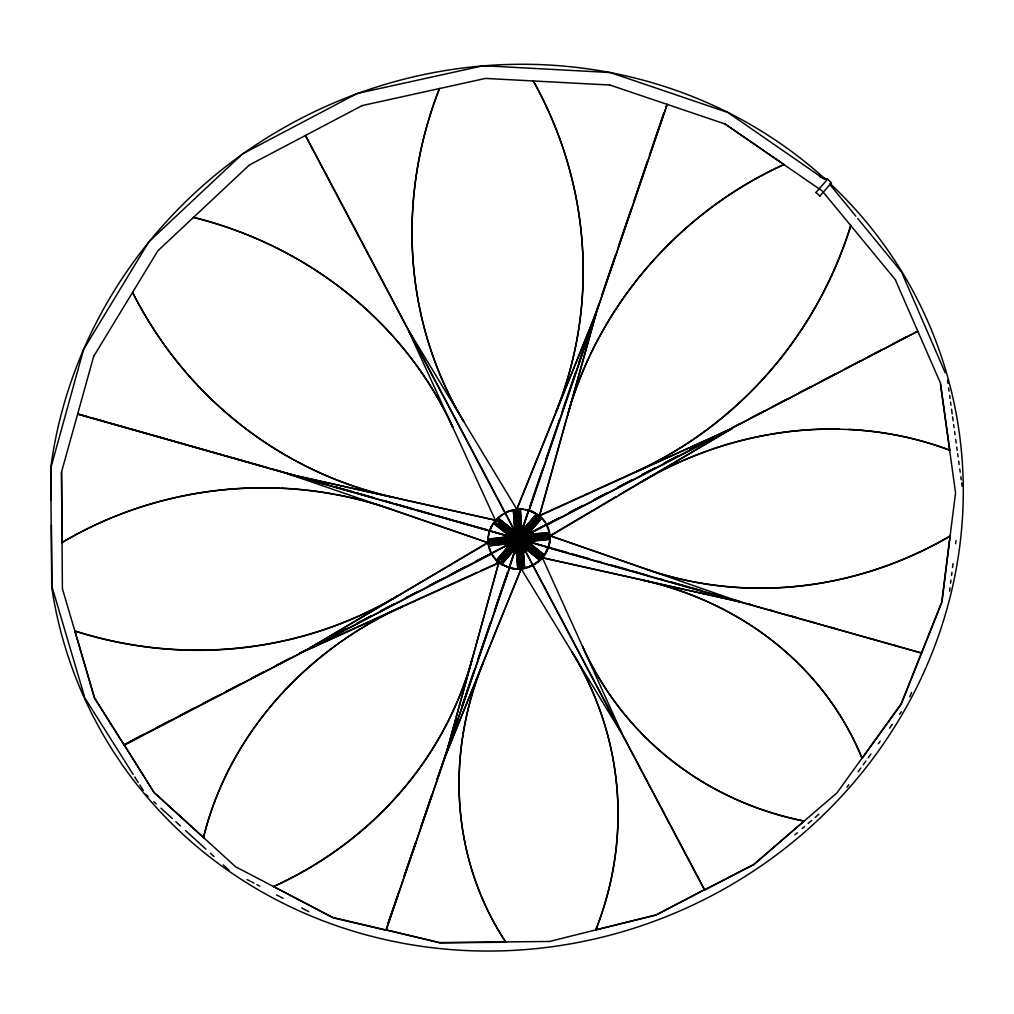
<?xml version="1.0" encoding="UTF-8"?>
<svg xmlns="http://www.w3.org/2000/svg" width="1014" height="1014" viewBox="0 0 1014 1014"><rect width="100%" height="100%" fill="white"/><g stroke="black" fill="none" stroke-linecap="round" stroke-linejoin="round"><path stroke-width="1.5" d="M501.74 564.57L516.151 547.471M510.993 547.04L511.588 545.228L509.738 541.793L508.204 543.251A57.101 36.948 -34.8 0 0 508.166 546.698L508.724 547.712A57.114 3.257 -22.4 0 0 510.372 547.307L510.993 547.04A57.126 3.257 -22.4 0 1 509.307 547.459L508.559 547.75M489.762 530.816L493.476 523.11L510.27 536.621L488.114 539.042L487.924 542.389L307.141 649.594L124.114 744.644L154.014 792.606L203.472 837.475A346.775 309.777 -19.2 0 1 257.556 722.969M544.442 555.254L549.461 543.656L549.702 539.08L527.622 541.375L567.903 552.681M525.252 546.546L526.583 548.333A57.456 19.76 74.8 0 1 526.203 551.73L525.125 552.3A57.468 17.745 50.3 0 1 522.286 550.627L521.361 547.966L525.252 546.546L524.225 546.343L527.394 542.68L528.509 539.74L530.36 540.703M528.788 510.245L528.788 510.676C508.965 504.097 486.2 521.804 488.064 542.756L307.141 649.594M492.082 541.92L492.17 540.373L492.487 543.618L517.672 541.045L488.393 544.264M509.7 540.247L509.839 537.876M514.085 541.108L513.857 538.041L488.152 541.197M518.167 539.397L519.219 540.728L520.182 539.182M519.662 538.51C521.804 542.908 515.454 538.371 520.005 538.865M520.233 539.435L519.536 540.487L518.331 540.145M525.075 541.92A7.96 7.554 -24.3 0 0 525.974 540.094L525.81 537.002L520.499 537.559L523.858 537.014L524.263 538.7L524.162 540.259L520.778 540.741L550.006 537.661M526.114 539.194C524.783 536.976 524.656 540.209 525.391 538.662A54.946 15.996 -4.3 0 1 520.765 539.372M525.328 538.409L525.417 539.245M527.838 535.76L530.55 536.748A57.076 3.448 -32.8 0 0 531.704 535.671L527.888 534.505L528.256 540.601L528.319 538.054M525.201 547.459L524.999 546.064L521.361 547.966L522.362 548.929L522.235 550.602M524.073 540.069L545.786 537.94C543.694 525.493 544.303 545.507 544.1 535.037M517.824 537.99A1.901 1.813 -24.3 0 1 518.243 537.699L519.193 537.471A1.901 1.813 -24.3 0 1 520.942 538.865L521.031 539.778A1.774 1.686 -24.3 0 1 520.068 541.235L516.988 543.973L514.567 542.072L515.289 541.045L497.722 561.439L498.799 562.555L446.173 753.643L509.37 567.903C482.334 554.734 504.947 567.067 513.109 568.613C532.071 571.592 551.324 555.203 549.918 535.734L616.309 496.505M530.652 542.084L548.346 547.547C552.072 536.824 549.525 525.67 541.666 517.989L527.179 535.012L527.825 534.391M488.203 537.572L489.673 531.07M509.142 547.497L508.749 546.445A57.101 36.96 -34.7 0 1 508.774 542.997L509.738 541.793L511.588 545.228L510.498 545.621L511.233 544.455L511.842 545.177L497.773 561.756M526.152 552.098L525.949 551.248A57.468 19.76 74.8 0 0 526.329 547.915L524.948 546.977M516.215 547.864L515.885 548.321M941.753 601.986L955.556 492.855L940.51 384.61M738.991 601.429L549.918 535.734L645.512 568.879A388.806 364.318 -58.7 0 0 950.105 535.937L941.955 602.177L901.294 704.071L862.154 758.409A348.119 310.892 -19.2 0 0 641.71 579.983L738.94 601.606L921.27 652.864M949.548 591.2L949.966 587.854M950.562 583.164L950.967 580.033M951.563 575.331L951.969 572.2M952.564 567.498L953.059 563.632M955.594 543.694L955.999 540.576M512.894 539.663C514.529 540.868 512.476 539.904 513.414 539.816M512.323 537.927L512.856 535.899M518.268 539.727L519.599 538.789M528.776 545.101L528.712 545.101A57.354 6.515 9 0 0 531.349 545.038L531.729 543.922A57.329 31.966 30 0 0 530.297 540.639L530.867 540.766A57.329 31.966 30 0 1 532.299 544.049L531.919 545.164A57.342 6.515 9 0 1 529.346 545.215L527.217 543.517L527.964 542.807M307.153 649.822L510.803 543.187M510.105 543.669L510.879 543.339M408.959 330.881L516.912 509.434L596.27 312.477L516.747 509.079L523.325 509.218L520.22 509.155L521.716 530.601L528.611 510.321M124.05 745.036L94.479 698.076L74.821 630.873A397.171 384.826 28.8 0 0 397.349 595.991M93.732 356.206L61.499 472.08L62.006 542.604A362.074 327.953 -6.8 0 1 389.363 508.736L389.325 508.559A361.96 327.864 -6.7 0 0 362.847 500.548M446.173 753.643L498.749 562.504M526.127 509.611L532.604 511.462L539.372 515.556L544.924 521.602L539.372 515.556L567.041 416.817M665.729 107.243L667.237 104.417L596.435 312.388L567.561 415.436A364.634 331.451 -43.9 0 1 783.987 164.56L725.149 124.012L609.832 84.999M528.864 510.397L539.549 515.911L596.435 312.388M523.794 530.791L525.252 530.119A56.809 10.165 -74 0 0 524.568 529.371L523.845 529.156A55.871 11.813 -74.5 0 0 521.957 529.752L523.072 530.753C524.175 531.868 523.997 528.814 523.883 530.981C519.713 531.767 521.272 528.256 520.017 529.878C522.109 529.131 527.267 534.708 526.456 533.034L528.433 532.654A57.05 37.1 -22.4 0 1 531.159 534.644L531.45 535.253A56.112 17.922 -28.3 0 0 529.777 534.796M520.727 529.84L520.676 528.801A56.797 32.359 -75.1 0 1 523.427 529.042L523.959 529.156M520.499 529.435L520.448 529.435A56.797 32.359 -75.1 0 1 523.237 529.676L523.731 529.093M525.062 530.728A56.809 10.165 -74 0 0 524.39 529.992L524.479 529.308M62.006 542.604L62.057 542.414A361.96 327.864 -6.7 0 1 111.16 517.862M510.296 535.291C508.914 534.036 511.753 535.734 509.383 534.682A56.822 33.639 19 0 0 507.887 537.141L507.507 538.257A56.847 8.644 19.2 0 0 507.875 539.156L509.294 538.244L507.887 539.169M510.042 534.86L510.004 534.898A56.835 33.639 19 0 0 508.508 537.357L508.128 538.472A56.847 8.644 19.2 0 0 508.496 539.372M509.484 536.469A55.897 13.309 19.1 0 0 507.672 537.8L509.484 536.469L510.143 534.492M392.988 497.19L393.026 497.354A399.136 388.983 -83.7 0 1 132.581 292.4L132.581 292.4A399.009 388.856 -83.7 0 0 392.988 497.19L495.377 520.22L490.903 526.976L488.52 534.898M508.445 547.497L508.521 547.281A56.163 17.948 -27.8 0 1 508.914 546.267M518.293 540.107L517.622 539.714A54.933 16.021 -4.6 0 1 512.869 540.094C504.034 539.068 520.803 523.908 510.612 535.607M514.808 536.153L514.656 535.329L514.719 535.962M515.327 543.656L514.833 543.935M518.864 533.871L520.283 534.454M515.619 543.973C514.199 542.769 515.505 545.595 515.543 543.783M514.44 551.73L509.142 567.346L509.636 567.979C517.203 570.324 525.86 569.298 532.756 565.444L532.502 564.887M387.918 923.779L398.109 893.828M404.218 875.868L415.423 842.926M420.518 827.944L431.736 795.001M436.819 780.032L457.707 718.634M461.788 706.657L474.02 670.723M478.088 658.745L490.32 622.799M494.388 610.821L507.634 571.896M509.218 567.523L514.985 550.488M446.109 753.389L385.941 930.231L332.998 917.797L273.425 886.502A384.407 358.272 7.4 0 0 472.08 659.1L472.22 659.544M509.484 567.599L515.251 550.564M519.396 545.583L519.814 545M528.535 510.169L521.931 530.816L667.123 104.328M529.574 507.215L542.832 468.265M545.9 459.279L559.158 420.328M562.212 411.342L575.47 372.392M578.525 363.405L591.783 324.455M593.824 318.472L598.932 303.49M601.986 294.504L615.245 255.553M618.312 246.567L631.05 209.112M633.598 201.621L647.376 161.175M649.416 155.18L663.688 113.238M388.121 923.83L398.312 893.879M404.434 875.919L415.639 842.976M420.734 828.007L431.951 795.065M437.047 780.083L457.948 718.698M462.029 706.72L474.26 670.786M478.342 658.808L490.573 622.875M494.642 610.897L507.9 571.959M386.144 930.282L446.35 753.453L483.361 662.281A350.261 313.136 -31.3 0 0 505.758 942.209L439.784 942.881L386.081 929.813M446.35 753.453L509.636 567.979M529.042 510.752L596.549 312.515M522.692 534.936L528.37 532.616M524.073 542.794L523.642 543.58L523.554 542.642M543.415 556.775L527.027 543.567C528.7 540.399 528.421 535.531 526.266 533.288L540.614 517.039M528.953 510.574L536.482 513.819L522.121 530.639L522.134 529.802A55.871 11.826 -74.5 0 1 524.099 529.232L521.957 529.752M532.515 564.937L532.996 565.318C540.094 561.883 545.912 555.355 548.257 547.801L547.991 547.256M509.763 537.699L509.484 538.497L508.736 538.104M77.698 413.927L510.435 536.799L288.318 474.083L393.026 497.354M941.182 603.444L901.104 703.855L836.994 792.859L753.681 864.41L656.058 914.843L549.474 941.474L439.734 942.589L332.972 917.518L235.59 866.78L154.052 792.352L94.53 697.847L62.386 588.64L61.562 471.916M514.351 548.65L514.161 547.256L518.027 548.321L518.154 551.084A57.38 7.859 -64.2 0 1 516.506 553.238L515.353 552.922A57.354 30.357 -86.2 0 1 513.591 549.829L514.161 547.256L518.027 548.321L517.52 549.271M513.946 547.788L514.922 547.357M909.799 696.846L911.561 692.461M519.979 545.279L518.065 547.154A76.418 21.002 -52 0 0 519.574 545.507C518.167 544.898 518.534 548.904 517.254 547.991L517.812 548.853M515.568 553.251L515.568 552.389A57.367 30.369 -86.2 0 1 513.794 549.284L514.567 548.105M517.584 548.942L518.179 551.033M516.329 553.467L516.722 552.706A57.38 7.871 -64.2 0 0 518.369 550.551L518.395 550.501M505.758 942.209L505.694 941.93A350.16 313.06 -31.3 0 1 483.285 662.079L521.183 568.753L621.392 732.932M446.401 753.706L521.183 568.753M510.562 543.403L488.647 545.671L491.46 553.53M523.706 541.159L524.415 539.727M489.686 530.626L510.397 536.469L493.628 523.465M521.766 530.385L520.385 509.51M510.625 543.314L488.786 546.039M93.694 356.345L157.829 250.838L249.596 164.788M498.558 522.742C495.593 527.039 502.107 518.889 498.635 522.92M514.542 535.392L514.187 535.798M514.237 537.407L516.24 534.822L514.237 537.407L494.642 521.918M543.238 556.394L523.782 540.893L521.779 543.479L520.752 541.337M522.983 542.401L523.782 540.893M527.483 542.87L524.225 546.343M539.233 555.241C542.477 551.641 535.633 558.929 539.321 555.431M846.969 787.27L848.769 784.76M858.11 771.806L860.873 767.978M863.218 764.721L865.931 760.969M868.238 757.762L871.001 753.934M878.352 743.718L880.203 741.171M889.557 728.191L892.295 724.389M899.583 714.274L901.408 711.739M538.206 515.099L518.991 537.281L517.153 535.607M513.414 531.171L515.594 530.03L523.769 531.171C520.765 533.351 526.862 534.809 523.554 536.431L521.057 534.327M538.028 514.744L523.161 532.781M540.437 516.684L523.465 536.254L521.323 539.182L522.679 540.183M519.814 531.83L518.686 533.377L517.939 532.54M520.448 535.937L520.043 535.646A3.524 3.346 -24.3 0 1 520.816 535.962M520.131 535.823L520.22 534.074L517.039 534.416L517.203 535.392M519.523 536.596L522.311 532.971L523.148 533.719A6.274 5.945 -24.3 0 0 520.461 532.211M521.323 539.182L522.983 536.875M522.996 534.454L523.3 534.784A54.933 15.235 -51.4 0 1 520.22 538.358L520.131 538.168A54.921 15.223 -51.4 0 0 523.148 534.479L525.696 533.732M518.991 537.851A54.908 5.552 83.9 0 0 518.598 533.187L519.117 532.413M523.148 534.479L523.211 534.593M549.791 534.593L528.002 536.545L524.77 538.548M528.091 536.736L525.391 538.726M522.121 530.639L536.659 514.174M528.332 533.592L541.844 518.344M501.385 557.244L502.652 558.321L514.567 544.442L515.771 545.393L517.774 543.529M516.912 543.783L500.295 563.721M500.472 558.486L502.906 560.387L503.857 559.272L502.652 558.321M500.967 522.742L498.875 525.163L500.967 522.742A3.105 0.849 -51.4 0 1 498.825 525.037M508.686 545.9L496.543 560.463M815.953 192.445L827.589 179.212L831.505 182.824L819.87 196.044M497.621 561.376L512.59 544.214L515.264 543.567M534.429 519.206C534.847 516.253 539.461 519.967 536.837 521.145L534.34 519.029L536.837 521.145M518.433 539.245L520.03 539.08L519.561 538.434M523.579 534.061L535.633 520.182L536.774 521.019M514.922 548.827L501.588 564.19L509.294 567.713L517.951 569.069M539.004 553.036L536.926 555.431A3.093 0.913 -51.4 0 0 539.03 553.099L539.093 553.226M508.762 546.064L496.391 560.083L491.587 553.758M518.699 542.135L519.181 541.324A1.774 1.686 -24.3 0 1 517.546 540.158L517.52 539.714A1.774 1.686 -24.3 0 1 518.484 538.257L519.383 538.041A1.774 1.686 -24.3 0 1 521.006 539.347A1.901 1.813 -24.3 0 1 520.664 540.247M518.331 546.622L519.751 569.108M519.586 568.715L517.977 542.642M517.558 541.121A54.933 15.197 -51.6 0 1 514.947 543.973L511.88 545.228L511.297 544.607A9.836 9.341 -24.3 0 1 509.776 542.528M515.023 545L514.96 543.96M515.606 540.716L516.836 539.423L515.429 538.282M514.744 546.407L500.041 563.264L515.087 546.318L514.935 544.81M515.366 541.235L516.925 539.613L514.656 538.003M513.705 531.754C513.097 532.996 512.691 530.094 512.983 532.147L516.633 530.246C515.061 528.852 517.241 530.829 515.898 530.614L517.913 530.119M531.805 535.569L531.159 536.013A57.076 3.448 -32.8 0 1 530.03 537.052L530.03 537.052M523.642 543.58L526.165 542.934L523.845 543.048A54.946 7.39 40.9 0 1 520.879 540.766M530.55 536.748L529.169 535.836L528.269 536.482L526.456 533.034L527.888 532.984A57.05 37.112 -22.5 0 1 530.626 534.986L531.26 535.899M513.299 531.818L512.159 531.501A56.721 20.635 60.2 0 1 513.616 530.537L514.694 529.967A56.708 22.587 64.9 0 1 516.456 529.245L516.151 530.335M512.425 532.096L512.463 532.071A56.708 20.635 60.2 0 1 513.921 531.121L514.326 530.905M501.512 514.859L498.128 518.255M529.054 535.937L528.37 535.417M582.797 647.033L582.594 646.602A365.585 332.262 -43.9 0 0 804.216 821.01L753.833 864.663L704.793 890L525.379 550.843M794.951 834.788L797.334 832.735M802.112 828.628L804.508 826.575M808.095 823.495L811.682 820.427M815.256 817.347L818.843 814.267M516.494 529.245L515.847 529.752M509.953 535.557A9.075 8.606 -24.3 0 0 509.51 537.8L510.701 543.504L510.08 543.758L511.297 544.607M522.033 550.146L521.969 550.108A57.468 17.758 50.3 0 0 524.872 551.806L525.898 551.603M514.39 533.719L515.746 532.794M520.537 543.593L521.754 542.997M527.356 534.847L527.901 534.416M619.022 494.908L640.696 482.094A348.005 311.247 -31.3 0 1 768.713 434.537M731.969 428.39L640.823 482.258A348.106 311.311 -31.3 0 1 949.826 450.305L940.498 383.178L895.387 279.864M550.108 536.102L732.133 428.554L635.664 471.954A400.365 390.086 -83.8 0 0 850.873 225.59L850.683 225.514A400.238 389.959 -83.8 0 1 635.537 471.789L539.372 515.556M514.567 530.778L514.998 530.55A56.708 22.587 64.9 0 1 516.76 529.828L516.798 529.815M505.314 512.97L508.8 511.056L513.502 510.232M249.596 164.864L361.96 105.697M515.327 509.801L508.762 510.955L505.39 513.147M513.084 532.312C514.732 534.847 512.032 529.612 516.81 530.601L515.163 509.446L517.127 534.606L520.309 534.264L518.522 509.472M518.598 533.187L519.13 533.541M522.793 534.986L523.465 534.898M528.522 533.732L546.394 524.415L546.774 525.163L732.133 428.554M131.123 740.981L145.141 733.68M156.359 727.837L168.97 721.258M180.188 715.415L194.194 708.102M202.61 703.729L216.628 696.415M226.439 691.307L240.445 683.994M251.662 678.151L264.274 671.572M275.491 665.729L289.51 658.428M299.32 653.308L306.329 649.657M310.525 647.464L321.742 641.621M334.354 635.043L345.571 629.2M356.789 623.357L370.794 616.056M380.605 610.935L394.623 603.634M405.841 597.791L417.046 591.935M429.67 585.37L440.875 579.526M452.092 573.671L466.11 566.37M475.921 561.262L510.739 543.542M528.598 533.896L559.056 517.875M568.892 512.742L582.936 505.428M594.166 499.572L606.803 492.981M618.046 487.126L632.09 479.799M641.913 474.679L654.562 468.088M664.385 462.967L678.429 455.641M689.672 449.785L700.902 443.929M713.539 437.351L724.782 431.495M733.198 427.097L740.22 423.434M750.056 418.313L764.1 410.987M772.529 406.601L786.572 399.275M799.209 392.697L810.44 386.828M821.682 380.972L835.726 373.659M845.549 368.538L859.593 361.212M868.022 356.814L882.066 349.5M893.309 343.645L905.946 337.054M310.664 647.692L323.276 641.114M334.481 635.271L348.499 627.97M356.915 623.585L370.921 616.271M380.732 611.163L394.75 603.862M405.968 598.007L418.579 591.441M429.797 585.598L443.802 578.284M452.219 573.899L466.237 566.598M476.048 561.49L510.663 543.377M528.649 533.96L560.539 517.394M568.943 513.008L582.949 505.707M594.153 499.877L606.752 493.298M617.957 487.468L631.963 480.167M641.761 475.046L655.766 467.758M664.17 463.373L678.176 456.072M689.381 450.229L701.98 443.663M713.184 437.82L727.19 430.519M731.867 428.162L917.873 331.198L528.725 534.125M124.19 745.252L307.534 649.682L403.154 606.017A346.775 309.777 -19.2 0 0 258.481 721.727M307.534 649.682L491.651 553.948L491.321 553.162M515.188 547.674A10.558 10.013 -24.3 0 0 517.875 548.067L521.209 547.674L524.846 545.773L541.337 559.17M523.985 548.295A56.505 1.065 62.5 0 0 523.503 547.332L522.299 547.953L521.171 546.977M704.362 889.671L656.172 915.11L595.662 929.939A374.888 339.094 -6.3 0 0 572.061 652.078L572.251 652.509M515.594 530.03L516.329 529.663M502.691 514.275L505.073 513.109M539.549 515.911L732.019 428.314M404.586 605.358L477.379 572.276M480.243 570.983L498.799 562.555L500.143 563.34L513.021 548.409C516.329 545.684 506.278 542.237 512.78 540.107L510.029 541.793M307.546 649.911L498.951 562.935M509.066 542.934L510.131 542.389M517.444 532.832L516.025 533.351A5.767 5.476 -24.3 0 0 514.795 534.213M517.824 534.226L516.684 534.644A4.652 4.411 -24.3 0 0 515.695 535.329M516.57 536.419A3.524 3.346 -24.3 0 1 517.33 535.899L517.761 535.734M519.7 540.982L518.978 541.121A1.901 1.813 -24.3 0 1 518.484 541.058M519.586 542.122L520.448 541.806A3.524 3.346 -24.3 0 0 522.375 538.916L522.311 538.041A3.524 3.346 -24.3 0 0 521.5 536.507M520.245 542.655L520.816 542.452A4.652 4.411 -24.3 0 0 521.817 541.755M520.448 543.289L521.145 543.022M520.512 543.517L521.272 543.225M520.714 544.074L521.551 543.758M520.93 544.67L521.855 544.328M521.057 545.012L522.02 544.645M521.158 545.317L522.172 544.936A8.315 7.884 -24.3 0 0 523.959 543.707L524.377 545.545M520.296 546.407L522.514 545.57A9.075 8.606 -24.3 0 0 524.453 544.239M520.448 547.116L522.856 546.216A9.836 9.341 -24.3 0 0 524.96 544.759M520.6 547.775L523.173 546.825A10.558 10.013 -24.3 0 0 525.429 545.253M512.133 531.513L512.995 531.235M515.987 530.791L520.752 530.094L519.903 530.081L520.068 531.044M519.358 564.963L517.723 544.036L520.981 543.884L520.866 542.997M522.121 547.661L517.279 548.194L511.88 545.228M520.955 564.988L522.514 564.621L519.269 564.76M517.064 513.109C512.159 514.212 522.223 512.729 517.153 513.287M361.922 105.633L485.453 78.42L609.946 85.037M549.816 537.293L527.179 539.98L526.025 539.004L525.81 537.002M526.735 539.537L528.307 539.79M527.863 541.628L549.892 539.448M519.168 563.353L522.413 563.214L519.168 563.353A3.093 0.963 -4.3 0 0 522.362 563.074M517.939 530.461L514.96 531.285A7.96 7.554 -24.3 0 0 513.249 532.477L496.581 519.143L501.626 515.112M517.964 530.816L515.125 531.615A7.58 7.187 -24.3 0 0 513.502 532.743M518.015 531.463L515.429 532.185A6.895 6.54 -24.3 0 0 513.946 533.212M517.685 532.173L515.708 532.718A6.274 5.945 -24.3 0 0 514.364 533.643M530.474 534.505L549.436 532.857M549.613 534.239L523.946 537.192M492.246 540.563C495.301 540.272 493.59 545.57 493.666 540.272M512.07 538.434C513.743 546.369 510.004 536.317 513.946 538.231M493.843 541.932L512.197 539.968M525.924 538.523L544.201 536.571M518.991 543.631L518.255 543.707A5.767 5.476 -24.3 0 1 516.785 543.491M518.94 543.884L518.129 543.973A6.274 5.945 -24.3 0 1 516.532 543.745L518.154 544.049M518.978 544.48L518.091 544.581A6.895 6.54 -24.3 0 1 516.341 544.315M519.029 545.126L518.053 545.228A7.58 7.187 -24.3 0 1 516.126 544.949M519.054 545.481L518.027 545.595A7.96 7.554 -24.3 0 1 515.999 545.291M517.939 546.014L521.057 545.545A3.093 0.938 -4.3 0 1 517.888 545.887L517.939 546.014A8.315 7.884 -24.3 0 1 515.898 545.621M519.13 546.521L517.964 546.647A9.075 8.606 -24.3 0 1 515.657 546.318M519.181 547.243L517.913 547.383A9.836 9.341 -24.3 0 1 513.122 546.039M515.594 514.909L518.864 514.744L515.594 514.909A3.118 0.887 -4.3 0 0 518.8 514.63M488.013 540.83L509.788 538.7M488.254 543.897L510.029 541.755M509.712 538.51L512.78 539.879A54.921 15.983 -4.3 0 0 517.533 539.524M518.408 538.916L518.002 538.586A54.933 7.377 40.9 0 1 514.377 535.607L511.994 535.684L494.49 521.564M517.203 536.064L517.47 538.054L513.857 538.041L513.845 539.79M514.757 537.737L517.47 538.054M511.081 534.91L514.225 535.367A54.908 7.377 40.9 0 0 517.913 538.409M528.687 543.96L527.787 543.631M530.829 540.703L528.509 539.74L527.217 543.517L528.522 543.643M523.921 530.068L525.252 530.119M519.269 540.538L518.509 540.335M519.675 545.595L519.586 545.507A62.995 8.353 41.6 0 0 521.247 546.812L519.181 545.367M515.784 552.719L516.544 552.934M519.422 532.122L522.768 533.567M519.016 532.857L520.474 533.072M528.167 540.411L528.307 541.793A56.378 13.55 18.5 0 1 528.725 542.097M621.633 732.818L542.351 557.713L641.596 579.793A348.017 310.816 -19.2 0 1 861.989 758.168L862.154 758.409M738.94 601.606L542.351 557.713M495.377 520.22L288.407 473.994L488.064 542.756L389.325 508.559M514.706 547.89L515.746 548.181L515.796 552.998A56.404 11.978 -74.3 0 1 515.72 550.691M524.301 529.942L523.541 529.726M523.249 530.119L524.061 530.36M79.219 414.358L88.332 416.931M91.374 417.793L106.571 422.103M109.613 422.965L127.853 428.123M130.895 428.985L149.134 434.144M152.176 435.006L167.373 439.303M170.415 440.165L188.655 445.336M191.697 446.185L209.936 451.357M212.978 452.219L228.175 456.515M231.217 457.377L249.457 462.536M252.499 463.398L267.709 467.708M270.738 468.557L292.019 474.59M295.061 475.439L313.301 480.611M316.343 481.473L325.469 484.046M334.582 486.631L352.821 491.79M355.863 492.652L374.103 497.811M383.229 500.396L392.355 502.982M395.384 503.844L413.636 509.003M416.665 509.865L431.875 514.161M437.947 515.885L453.157 520.182M456.186 521.044L474.438 526.215M477.467 527.065L486.593 529.65M570.945 553.543L589.223 558.727M598.361 561.312L601.403 562.174M610.542 564.773L628.832 569.944M631.874 570.819L647.109 575.128M659.29 578.588L662.332 579.45M671.471 582.036L689.748 587.22M692.803 588.082L701.942 590.68M712.601 593.697L715.643 594.559M733.921 599.743L740.017 601.479M749.156 604.065L752.198 604.927M770.475 610.111L773.53 610.973M791.807 616.157L797.904 617.881M810.085 621.341L813.127 622.203M831.404 627.387L834.459 628.249M871.013 638.617L874.055 639.479M892.333 644.663L895.387 645.525M77.609 414.168L291.943 474.844M294.985 475.705L313.225 480.864M316.267 481.726L325.38 484.299M334.506 486.885L352.745 492.043M355.787 492.905L374.027 498.077M383.153 500.65L392.266 503.236M395.308 504.097L413.547 509.256M416.589 510.118L431.787 514.415M437.871 516.139L453.068 520.436M456.11 521.297L474.349 526.469M477.391 527.318L486.505 529.904M527.534 541.628L921.599 653.193M548.257 547.801L739.092 601.809M520.195 529.257L520.93 529.46M524.922 509.345L528.7 510.498M819.489 176.651L827.589 179.212M509.915 535.202L510.764 534.708L509.294 538.244M783.987 164.56L783.822 164.496A364.52 331.363 -43.9 0 0 567.46 415.296L567.663 415.588M247.175 879.607L249.964 881.065M251.231 881.711L254.007 883.156M256.96 884.702L259.749 886.147M276.53 894.88L279.332 896.325M280.384 896.883L283.121 898.303M301.703 907.961L308.7 911.599M515.011 547.547L511.804 545.038M513.173 546.318L518.091 548.004L518.053 547.319M523.072 530.753L525.113 531.982M535.405 518.091L537.8 520.03M724.997 123.962L822.316 191.025L895.577 279.965M824.471 179.288L727.824 112.465L610.314 72.539L483.336 65.707L357.22 93.453L242.549 153.862L148.906 241.763L83.604 349.399L50.928 467.543L51.207 500.003M514.922 531.095L513.337 509.877L514.922 531.121L514.504 530.601A55.783 1.039 62.5 0 0 514.085 530.309M949.826 450.305L949.624 450.153A348.005 311.247 -31.3 0 0 848.769 429.404M521.247 538.992L523.313 540.652M521.133 542.87L541.159 558.79M524.935 545.963L524.086 545.329M523.224 540.462L523.87 541.07M527.027 543.567L526.076 542.744M523.782 542.997L524.048 544.898M520.702 540.551L520.93 542.845L519.802 541.818M503.857 559.272L501.436 557.37M529.295 542.566L532.033 544.695A56.378 13.55 18.5 0 0 531.361 544.125M520.588 542.553L519.269 541.514M515.771 545.393L513.299 543.352L514.567 544.442M531.349 544.657L544.264 554.873L531.285 544.505M516.329 534.999L496.733 519.498M499.927 523.946L513.87 535.075M524.238 543.403L538.054 554.43M525.607 548.726L539.955 560.4M514.694 542.858L512.97 540.956M522.375 533.098L524.783 535.024M305.341 135.648L514.77 531.437L497.975 517.901L514.985 531.551L514.022 530.322M535.633 520.182L534.365 519.092M516.24 534.822L516.925 535.519M514.149 537.217L514.846 537.927M518.255 536.533L518.991 537.281M518.027 532.73L516.798 531.197M532.337 544.632L532.122 544.442A56.378 13.537 18.5 0 0 531.45 543.872M145.775 794.368L148.107 796.484M153.862 801.732L156.169 803.836M160.934 808.171L172.355 818.577M175.828 821.733L180.441 825.941M185.423 830.479L205.88 849.098M210.494 853.319L213.967 856.475M223.257 864.942L228.987 870.151M816.067 192.495L819.984 196.095M498.812 562.833C492.322 557.092 488.976 551.008 487.924 542.389M829.946 184.611L855.816 216.172M857.667 218.428L901.459 271.853M523.782 534.733L524.618 536.621M556.002 412.001A397.513 385.244 29 0 0 533.339 80.993L533.25 80.943A397.387 385.117 29 0 1 555.913 411.861L556.103 412.153M84.922 698.05L92.528 710.092M93.225 711.194L124.012 759.917M124.646 760.918L133.214 774.493M134.786 776.978L138.234 782.44M139.856 785.001L143.266 790.388M523.034 546.736L524.555 567.954L532.908 565.128L539.778 560.02L522.894 546.799L524.72 568.334M509.548 542.642L510.169 543.783A56.163 17.948 -27.8 0 0 509.953 544.15M518.255 533.44L518.585 534.099M515.036 531.298L305.518 135.306M525.138 550.97L704.565 890.115M546.685 524.986L549.246 532.489L527.153 534.441M545.887 536.381L545.786 537.94M523.503 547.332L525.759 551.895A56.505 1.065 62.5 0 0 525.125 550.602M523.173 547.015L523.262 546.838M525.442 534.048L525.531 534.239A7.96 7.554 -24.3 0 1 526.228 536.153L526.291 537.141M526.025 540.056L525.949 539.042M519.903 530.081L518.357 509.117M495.529 520.588L408.705 331.02M517.241 535.785L517.292 536.241M520.981 543.884L522.907 568.765M521.209 547.674L522.742 568.372M514.415 535.76L514.047 533.554M512.691 539.892L513.033 540.614M526.988 532.692L527.762 534.264L531.336 535.024A56.112 17.922 -28.3 0 0 529.65 534.568M510.029 536.52L488.254 539.41M902.08 273.286L945.238 372.848M502.906 560.387L501.55 559.589M84.479 696.555L51.968 586.675L51.435 524.986M514.656 531.222L514.504 530.601M509.611 540.056L510.194 542.541M947.532 380.225L947.976 383.393M948.584 387.868L949.041 391.176M949.636 395.511L950.067 398.565M950.549 402.064L950.967 405.169M951.538 409.25L952.171 413.839M952.59 416.893L953.109 420.734M953.642 424.536L954.06 427.591M954.618 431.622L955.049 434.727M955.682 439.392L956.177 442.941M956.76 447.174L957.191 450.292M957.66 453.727L958.091 456.82M958.686 461.18L959.143 464.513M959.751 468.95L960.207 472.22M960.828 476.732L961.259 479.837M961.69 482.956L962.121 486.099M514.123 533.744L514.313 535.557M516.722 530.411L516.925 531.792M520.321 535.278L520.524 536.9M512.4 539.106L512.285 537.864A6.274 5.945 -24.3 0 1 512.59 536.305M511.728 538.7L511.664 537.851A6.895 6.54 -24.3 0 1 511.994 536.14M511.056 538.776L510.993 537.838A7.58 7.187 -24.3 0 1 511.36 535.962M510.688 538.814L510.612 537.826A7.96 7.554 -24.3 0 1 510.993 535.861M510.346 538.852L510.257 537.813A8.315 7.884 -24.3 0 1 510.663 535.76M523.148 533.554L523.3 534.593M520.436 536.71L520.588 537.75M517.267 514.922L518.585 532.629M519.536 545.849L520.828 563.378M516.557 552.212L517.786 568.689L516.62 552.364M514.187 539.042L514.149 538.459A4.652 4.411 -24.3 0 1 514.377 537.306M512.932 538.802L512.881 538.079A5.767 5.476 -24.3 0 1 513.819 535.341M527.381 537.027L527.305 535.899A9.075 8.606 -24.3 0 0 526.532 533.782M526.634 537.103L526.558 536.076A8.315 7.884 -24.3 0 0 524.656 532.464M525.924 537.179L525.848 536.241A7.58 7.187 -24.3 0 0 525.214 534.479M525.315 538.104L525.189 536.393A6.895 6.54 -24.3 0 0 524.606 534.784M524.694 538.092L524.58 536.545A6.274 5.945 -24.3 0 0 524.048 535.075M524.251 537.585L524.187 536.875A5.767 5.476 -24.3 0 0 523.706 535.531M523.313 538.054L523.275 537.483A4.652 4.411 -24.3 0 0 522.882 536.393M519.574 545.418L519.574 545.507A54.883 5.552 83.9 0 0 519.307 541.045A54.959 5.552 83.9 0 1 519.574 545.443M517.584 540.855L517.71 541.831M521.158 546.622L521.297 547.864M517.634 541.653L517.761 542.718M829.997 183.483A461.864 439.493 -24.4 0 1 709.813 896.68A461.864 439.493 -24.4 0 1 51.739 587.398L50.7 468.138A461.864 439.493 -24.4 0 1 354.52 94.67A461.864 439.493 -24.4 0 1 825.434 179.263M770.196 434.284A348.005 311.247 -31.3 0 1 839.427 429.061M112.617 517.267A361.96 327.864 -6.7 0 1 279.674 488.076M281.246 488.14A361.96 327.864 -6.7 0 1 306.291 490.079M307.85 490.256A361.96 327.864 -6.7 0 1 334.1 494.148M335.634 494.426A361.96 327.864 -6.7 0 1 361.352 500.156M518.167 540.728A54.959 15.21 -51.6 0 1 515.036 544.163M523.87 543.187A54.959 7.39 40.9 0 1 520.968 540.944M950.308 536.114A388.932 364.419 -58.6 0 1 645.626 569.069M804.381 821.264A365.699 332.351 -43.9 0 1 582.695 646.818M203.459 837.729A346.877 309.853 -19.2 0 1 403.204 606.207M572.149 652.294A374.99 339.183 -6.3 0 1 595.763 930.218M472.144 659.315A384.521 358.373 7.4 0 1 273.438 886.768M397.387 596.181A397.298 384.94 28.8 0 1 74.77 631.088M508.939 545.697A56.163 17.935 -27.8 0 0 508.394 547.04L510.042 543.555A56.163 17.935 -27.8 0 0 509.839 543.922M509.446 544.645A56.163 17.935 -27.8 0 1 509.636 544.277M509.573 544.873A56.163 17.948 -27.8 0 1 509.763 544.518M523.503 547.94A56.505 1.077 62.5 0 0 523.262 547.459L525.518 552.022A56.505 1.077 62.5 0 0 524.884 550.729M524.441 549.829A56.505 1.077 62.5 0 1 524.669 550.285M524.225 548.777A56.505 1.065 62.5 0 1 524.453 549.246M524.39 539.651A6.274 5.945 -24.3 0 1 523.68 541.083M515.074 543.111A6.274 5.945 -24.3 0 1 512.932 540.88M514.313 542.021A5.767 5.476 -24.3 0 1 513.477 540.855M520.397 532.882A5.767 5.476 -24.3 0 1 521.741 533.465M516.278 541.184A3.524 3.346 -24.3 0 1 515.771 540.475M515.404 538.789A3.524 3.346 -24.3 0 1 515.568 537.914M520.207 534.264A4.652 4.411 -24.3 0 1 521.297 534.733M525.62 539.993A7.58 7.187 -24.3 0 1 524.758 541.73M512.881 543.01A7.58 7.187 -24.3 0 1 511.778 541.476M520.866 530.994A7.58 7.187 -24.3 0 1 522.628 531.767M524.973 539.816A6.895 6.54 -24.3 0 1 524.2 541.387M513.376 542.553A6.895 6.54 -24.3 0 1 512.374 541.159M520.651 531.628A6.895 6.54 -24.3 0 1 522.261 532.325M527.736 540.601A9.836 9.341 -24.3 0 1 526.621 542.845M526.304 540.183A8.315 7.884 -24.3 0 1 525.366 542.084M513.959 544.784A8.315 7.884 -24.3 0 1 511.132 541.818M521.095 530.322A8.315 7.884 -24.3 0 1 523.034 531.159M512.59 543.263A7.96 7.554 -24.3 0 1 511.436 541.653M520.993 530.652A7.96 7.554 -24.3 0 1 522.844 531.45M527.014 540.386A9.075 8.606 -24.3 0 1 525.987 542.465M511.766 543.998A9.075 8.606 -24.3 0 1 510.448 542.173M517.672 540.563A1.901 1.813 -24.3 0 1 517.229 539.74L517.203 539.271A1.901 1.813 -24.3 0 1 517.508 538.358M528.548 534.378A56.112 17.922 -28.3 0 1 528.928 534.429M529.523 542.68A56.378 13.55 18.5 0 1 529.904 542.972M530.284 543.263A56.378 13.55 18.5 0 1 530.652 543.555M528.395 541.552A56.378 13.537 18.5 0 1 528.814 541.844M529.612 542.427A56.378 13.537 18.5 0 1 529.992 542.718M530.373 543.01A56.378 13.537 18.5 0 1 530.74 543.301M515.72 550.196A56.404 11.978 -74.3 0 1 515.72 549.702M515.72 549.208A56.404 11.978 -74.3 0 1 515.746 548.181M515.974 550.754A56.404 11.978 -74.3 0 0 516.05 553.061L515.999 548.244A56.404 11.978 -74.3 0 0 515.987 549.271M515.974 550.272A56.404 11.978 -74.3 0 1 515.974 549.778M548.384 537.306L548.143 534.391L548.384 537.306M193.547 217.351L193.522 217.44A383.292 357.296 7.4 0 1 452.802 427.287L452.738 427.135A383.165 357.194 7.4 0 0 193.547 217.351M507.748 537.547L509.573 536.216A55.897 13.309 19.1 0 0 507.748 537.547M497.709 520.043L495.643 522.514A3.118 0.837 -51.4 0 0 497.735 520.106L497.709 520.055M514.909 533.871L512.767 536.153A3.105 0.875 -51.4 0 0 514.846 533.744L514.909 533.871M525.277 542.198L523.199 544.607A3.093 0.887 -51.4 0 0 525.227 542.072L525.277 542.198M542.135 555.507L540.082 557.966A3.093 0.925 -51.4 0 0 542.16 555.571L542.135 555.533M522.641 566.965L519.498 567.371A3.08 0.963 -4.3 0 0 522.666 567.029L522.666 567.029M520.169 532.464L516.937 532.68A3.105 0.913 -4.3 0 0 520.119 532.337L520.169 532.464M518.458 510.549L515.302 510.942A3.118 0.887 -4.3 0 0 518.496 510.6L518.471 510.562M501.119 562.288L498.673 560.324L501.119 562.288M539.486 517.862L537.09 515.923L539.486 517.862M439.506 88.598L439.442 88.56A380.047 356.522 -58.4 0 0 463.728 421.393L463.791 421.545A380.174 356.624 -58.3 0 1 439.506 88.598M514.63 530.537L514.263 530.195A55.783 1.039 62.5 0 1 514.63 530.537M489.509 540.728L489.749 543.796L489.509 540.728"/></g></svg>
